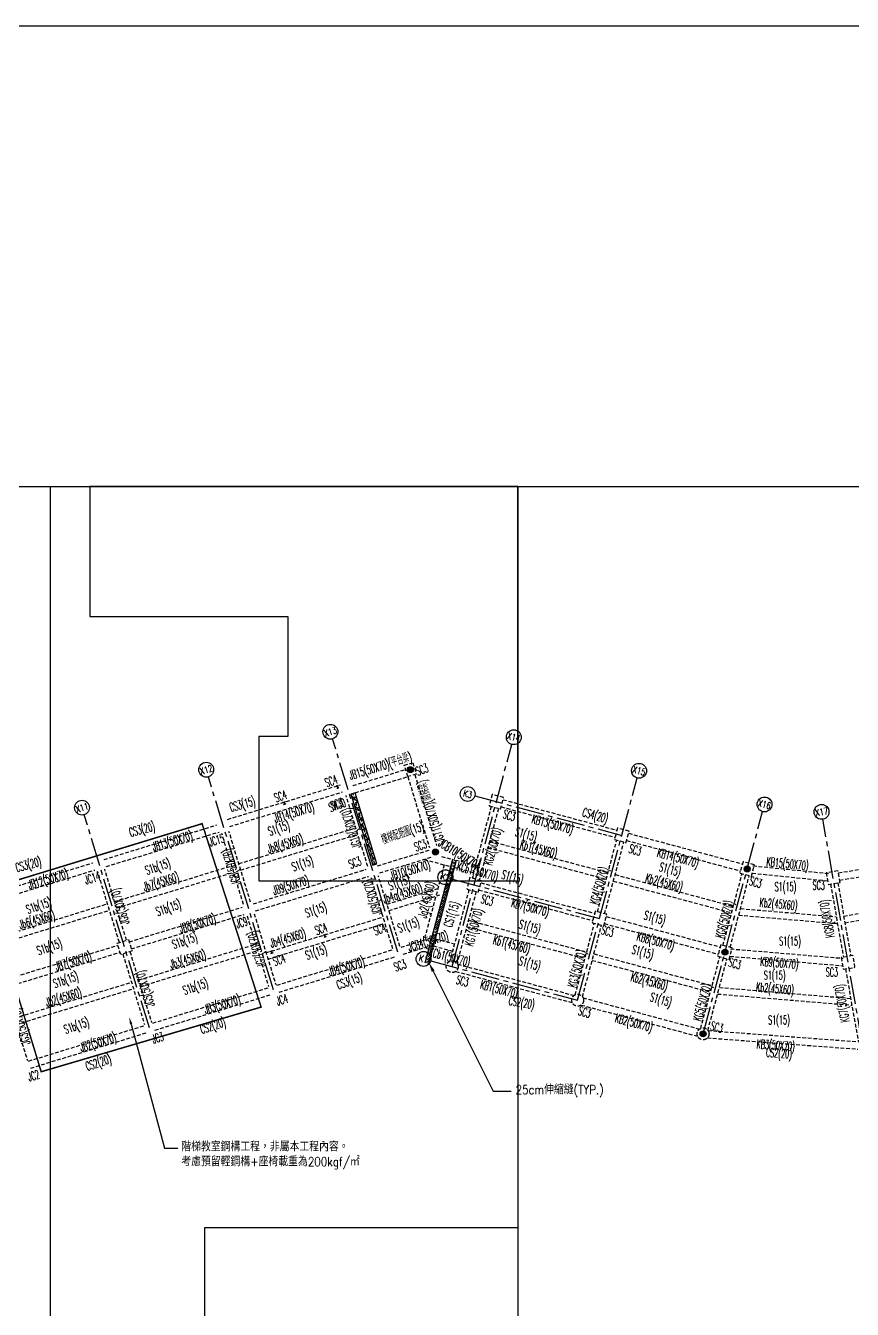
# Model space of a CAD drawing. Header units: centimetres. Extents: x -47768 to 194820, y -149527 to 141949.
# Drawn here: x 65443 to 71013, y -63529 to -54881 of the extents above; entities that cross this region are included whole.
import ezdxf
from ezdxf import colors
from ezdxf.entities.mleader import LeaderData, LeaderLine
from ezdxf.enums import TextEntityAlignment as Align
from ezdxf.math import Vec2, Vec3

# ---------------------------------------------------------------- set-up
doc = ezdxf.new("R2010")
doc.units = ezdxf.units.CM
doc.linetypes.add('CENTER2', pattern=[28.575, 19.05, -3.175, 3.175, -3.175])
doc.linetypes.add('HIDDEN', pattern=[0.375, 0.25, -0.125])
doc.layers.get('0').update_dxf_attribs({"color": 8})
for name, color, linetype in [('0S-B', 6, 'HIDDEN'), ('0S-COL', 1, 'Continuous'), ('0S-COL-H', 8, 'HIDDEN'), ('0S-COLUMN', 1, 'Continuous'), ('0S-GRID', 8, 'Continuous'), ('0S-J', 3, 'HIDDEN'), ('0S-Shear wall', 7, 'Continuous'), ('0S-伸縮縫', 4, 'Continuous'), ('1S-BN', 7, 'Continuous'), ('1S-CN', 2, 'Continuous'), ('1S-CO-HATCH', 252, 'Continuous'), ('1S-JN', 3, 'Continuous'), ('1S-SN', 4, 'Continuous'), ('1S-SWN', 7, 'Continuous'), ('1S-TEXT', 7, 'Continuous'), ('co-2', 8, 'HIDDEN'), ('TEXT', 7, 'Continuous')]:
    doc.layers.add(name, color=color, linetype=linetype)
doc.layers.add('0S-分圖線', color=8, linetype='Continuous', plot=False)
doc.layers.add('0S-繪圖區', color=171, linetype='Continuous', plot=False)
doc.styles.add('ae', font='romans.shx', dxfattribs={"bigfont": 'chineset.shx'})
doc.styles.add('CHINA', font='romans.shx', dxfattribs={"width": 0.85, "bigfont": 'chineset.shx'})
doc.styles.add('china2', font='c2.shx', dxfattribs={"width": 0.75, "bigfont": 'china.shx'})
doc.styles.add('ROMAND', font='romand')
doc.styles.add('txt', font='romans.shx', dxfattribs={"height": 0.2, "bigfont": 'chineset.shx'})

# ---------------------------------------------------------------- blocks, each defined once
blk = doc.blocks.new('XLINE')
blk.add_circle((0, 0), 50)
at = {"style": 'ROMAND', "width": 0.74997, "flags": 8}
blk.add_attdef('X-LINE', text='', height=50, dxfattribs=at).set_placement((0, 0), align=Align.MIDDLE)
blk = doc.blocks.new('柱位編號')
at = {"color": 0, "linetype": 'CENTER2', "ltscale": 10}
for p, q in [((138657.5, 35946.9), (138218.5, 37382.8)), ((139024.5, 35848.6), (139425.7, 37345.8)), ((137820.7, 35691.1), (137381.7, 37127)), ((139869.7, 35622.1), (140270.9, 37119.3)), ((139177.3, 36998.2), (140167.4, 36732.9)), ((136983.9, 35435.3), (136544.9, 36871.2)), ((140714.9, 35395.6), (141116.1, 36892.8)), ((141791.2, 35315.5), (141522, 36841.9)), ((139027.2, 36438), (140017.2, 36172.7)), ((138879.6, 35887.4), (139869.7, 35622.1))]:
    blk.add_line(p, q, dxfattribs=at)
at = {"color": 0}
ref = blk.add_blockref('XLINE', (138203.9, 37430.6), dxfattribs=dict(at, rotation=16.99999999999998))
ref.add_attrib('X-LINE', 'X13', dxfattribs={"height": 45, "rotation": 17, "style": 'ROMAND', "width": 0.74997}).set_placement((138203.9, 37430.6), align=Align.MIDDLE)
ref = blk.add_blockref('XLINE', (139439.4, 37393.8), dxfattribs=dict(at, rotation=344.9999999999999))
ref.add_attrib('X-LINE', 'X14', dxfattribs={"height": 45, "rotation": 345, "style": 'ROMAND', "width": 0.74997}).set_placement((139439.4, 37393.8), align=Align.MIDDLE)
ref = blk.add_blockref('XLINE', (137367.1, 37174.8), dxfattribs=dict(at, rotation=16.99999999999998))
ref.add_attrib('X-LINE', 'X12', dxfattribs={"height": 45, "rotation": 17, "style": 'ROMAND', "width": 0.74997}).set_placement((137367.1, 37174.8), align=Align.MIDDLE)
ref = blk.add_blockref('XLINE', (140283.8, 37167.6), dxfattribs=dict(at, rotation=344.9999999999999))
ref.add_attrib('X-LINE', 'X15', dxfattribs={"height": 45, "rotation": 345, "style": 'ROMAND', "width": 0.74997}).set_placement((140283.8, 37167.6), align=Align.MIDDLE)
ref = blk.add_blockref('XLINE', (139129, 37011.1), dxfattribs=dict(at, rotation=344.9999999999999))
ref.add_attrib('X-LINE', 'K3', dxfattribs={"height": 45, "rotation": 345, "style": 'ROMAND', "width": 0.74997}).set_placement((139129, 37011.1), align=Align.MIDDLE)
ref = blk.add_blockref('XLINE', (136530.3, 36919), dxfattribs=dict(at, rotation=16.99999999999998))
ref.add_attrib('X-LINE', 'X11', dxfattribs={"height": 45, "rotation": 17, "style": 'ROMAND', "width": 0.74997}).set_placement((136530.3, 36919), align=Align.MIDDLE)
ref = blk.add_blockref('XLINE', (141129, 36941.1), dxfattribs=dict(at, rotation=344.9999999999999))
ref.add_attrib('X-LINE', 'X16', dxfattribs={"height": 45, "rotation": 345, "style": 'ROMAND', "width": 0.74997}).set_placement((141129, 36941.1), align=Align.MIDDLE)
ref = blk.add_blockref('XLINE', (141513.3, 36891.1), dxfattribs=dict(at, rotation=9.999999999999945))
ref.add_attrib('X-LINE', 'X17', dxfattribs={"height": 45, "rotation": 10, "style": 'ROMAND', "width": 0.74997}).set_placement((141513.3, 36891.1), align=Align.MIDDLE)
ref = blk.add_blockref('XLINE', (138978.9, 36450.9), dxfattribs=dict(at, rotation=344.9999999999999))
ref.add_attrib('X-LINE', 'K2', dxfattribs={"height": 45, "rotation": 345, "style": 'ROMAND', "width": 0.74997}).set_placement((138978.9, 36450.9), align=Align.MIDDLE)
ref = blk.add_blockref('XLINE', (138831.3, 35900.3), dxfattribs=dict(at, rotation=344.9999999999999))
ref.add_attrib('X-LINE', 'K1', dxfattribs={"height": 45, "rotation": 345, "style": 'ROMAND', "width": 0.74997}).set_placement((138831.3, 35900.3), align=Align.MIDDLE)
blk = doc.blocks.new('*U153')
at = {"color": 0, "ltscale": 100}
for points in [[(-36.3, 27), (36.3, 27), (36.3, -27), (-36.3, -27)], [(22.253, -6.279), (36.3, -6.279), (36.3, -27), (22.253, -27)]]:
    blk.add_lwpolyline(points, close=True, dxfattribs=at)
blk.add_lwpolyline([(36.3, 27), (17.074, 27), (17.074, 21.168), (25.98, 21.168), (25.98, 15.768), (24.673, 15.768), (24.673, 9.288), (36.3, 9.288), (36.3, 27)], dxfattribs=at)
blk = doc.blocks.new('*U154')
at = {"color": 0, "ltscale": 100}
for points in [[(-36.3, 27), (36.3, 27), (36.3, -27), (-36.3, -27)], [(22.253, -6.279), (36.3, -6.279), (36.3, -27), (22.253, -27)]]:
    blk.add_lwpolyline(points, close=True, dxfattribs=at)
blk.add_lwpolyline([(36.3, 27), (17.074, 27), (17.074, 21.168), (25.98, 21.168), (25.98, 15.768), (24.673, 15.768), (24.673, 9.288), (36.3, 9.288), (36.3, 27)], dxfattribs=at)
blk = doc.blocks.new('H150x150x7x10')
at = {"color": 0, "linetype": 'ByBlock'}
blk.add_lwpolyline([(3.5, -15, -0.4142136), (8.5, -10), (75, -10), (75, 0), (-75, 0), (-75, -10), (-8.5, -10, -0.4142136), (-3.5, -15), (-3.5, -135, -0.4142136), (-8.5, -140), (-75, -140), (-75, -150), (75, -150), (75, -140), (8.5, -140, -0.4142136), (3.5, -135)], format="xyb", close=True, dxfattribs=at)
at = {"color": 0, "linetype": 'ByBlock', "style": 'china2', "width": 0.7}
blk.add_text('H150x150', height=25, dxfattribs=at).set_placement((0, -150), align=Align.TOP_CENTER)

msp = doc.modelspace()

# ---------------------------------------------------------------- hatches: boundary and pattern name
at = {"layer": '0S-Shear wall', "ltscale": 100}
h = msp.add_hatch(dxfattribs=at)
h.set_pattern_fill('ANSI37', color=256, scale=10)
h.set_pattern_definition([(45, (70148.525, -77756.05), (-22.45064, 22.45064), []), (135, (70148.525, -77756.05), (-22.45064, -22.45064), [])])
h.paths.add_polyline_path([(67634.6482, -60057.1515), (67780.8341, -60535.3039), (67809.5232, -60526.5328), (67663.3374, -60048.3804)])
at = {"layer": '0S-伸縮縫'}
h = msp.add_hatch(dxfattribs=at)
h.set_pattern_fill('ANSI36', color=256, scale=83.3)
h.set_pattern_definition([(45, (-145948.267, -110081.783), (5.522062, 20.24756074), [26.03125, -5.20625, 0, -5.20625])])
h.paths.add_polyline_path([(68132.572, -61195.5401), (68156.7202, -61202.0106), (68343.7343, -60503.9798), (68319.608, -60497.5122)])
at = {"layer": '1S-CO-HATCH', "ltscale": 100}
h = msp.add_hatch(color=256, dxfattribs=at)
h.dxf.hatch_style = 1
edge = h.paths.add_edge_path()
edge.add_arc((68034.4643, -59893.0375), 20, 0, 360)
h = msp.add_hatch(color=256, dxfattribs=at)
h.dxf.hatch_style = 1
edge = h.paths.add_edge_path()
edge.add_arc((68203.642, -60447.6943), 20, 0, 360)
h = msp.add_hatch(color=256, dxfattribs=at)
h.dxf.hatch_style = 1
edge = h.paths.add_edge_path()
edge.add_ellipse((70304.6709, -60561.9382), major_axis=(20, 0), ratio=1, start_angle=0, end_angle=360)
h = msp.add_hatch(color=256, dxfattribs=at)
h.dxf.hatch_style = 1
edge = h.paths.add_edge_path()
edge.add_ellipse((70154.5558, -61122.1752), major_axis=(20, 0), ratio=1, start_angle=0, end_angle=360)
h = msp.add_hatch(color=256, dxfattribs=at)
h.dxf.hatch_style = 1
edge = h.paths.add_edge_path()
edge.add_ellipse((70007.029, -61672.7529), major_axis=(20, 0), ratio=1, start_angle=0, end_angle=360)

# ---------------------------------------------------------------- linework, layer by layer
at = {"layer": '0S-B', "ltscale": 100}
for p, q in [((67648.7088, -60000.4636), (68002.5416, -59892.286)), ((68064.9752, -59925.4819), (68211.1613, -60403.6351)), ((66803.1704, -60227.6667), (67563.4327, -59995.2312)), ((67663.3274, -60048.2788), (68017.1602, -59940.1013)), ((68017.1599, -59940.1004), (68163.346, -60418.2536)), ((66817.789, -60275.4819), (67578.0513, -60043.0464)), ((67747.3528, -60545.4333), (67601.167, -60067.2809)), ((67795.1681, -60530.8147), (67648.9822, -60052.6623)), ((68659.4084, -60095.2112), (69427.3194, -60300.9724)), ((68579.8, -60141.173), (68450.3905, -60624.1359)), ((68628.0963, -60154.1139), (68498.6868, -60637.0768)), ((68646.4674, -60143.5075), (69414.3784, -60349.2687)), ((65970.7893, -60497.7674), (66731.0516, -60265.3319)), ((65985.4079, -60545.5826), (66745.6702, -60313.1471)), ((66910.5862, -60801.2585), (66764.4003, -60323.1061)), ((66958.4014, -60786.6399), (66812.2156, -60308.4875)), ((69504.5935, -60321.6777), (70272.5045, -60527.4388)), ((67813.8981, -60540.7733), (68167.7309, -60432.5957)), ((69295.5756, -60850.6025), (69424.9851, -60367.6396)), ((69343.8719, -60863.5435), (69473.2814, -60380.5806)), ((69491.6526, -60369.974), (70259.5636, -60575.7351)), ((65134.0226, -60753.5926), (65894.2849, -60521.1571)), ((67828.5167, -60588.5885), (68182.3495, -60480.411)), ((68126.535, -60497.4752), (68306.6455, -60545.7357)), ((68244.1155, -60477.217), (68319.5865, -60497.4394)), ((70918.6715, -60588.8384), (71701.5937, -60450.7881)), ((70927.3539, -60638.0788), (71710.2761, -60500.0285)), ((65148.6412, -60801.4079), (65908.9035, -60568.9724)), ((66073.8195, -61057.0838), (65927.6332, -60578.9298)), ((66121.6347, -61042.4652), (65975.4484, -60564.3112)), ((66977.1318, -60796.5984), (67737.394, -60564.1629)), ((66991.7503, -60844.4137), (67752.0126, -60611.9782)), ((67696.5892, -60576.6382), (67737.3937, -60564.163)), ((67711.2077, -60624.4535), (67752.0123, -60611.9783)), ((67964.3855, -61084.3), (67818.5578, -60607.3191)), ((70140.7607, -61077.0692), (70270.1702, -60594.1063)), ((70189.057, -61090.0102), (70318.4665, -60607.0473)), ((70338.4357, -60590.4766), (70846.7779, -60641.8112)), ((70343.4594, -60540.7296), (70851.8015, -60592.0642)), ((67916.5703, -61098.9186), (67770.7426, -60621.9376)), ((68429.6852, -60701.4095), (68300.5927, -61183.1891)), ((68496.3526, -60703.7438), (69264.2637, -60909.505)), ((68509.2935, -60655.4475), (69277.2046, -60861.2087)), ((70865.9461, -60664.1381), (70952.7702, -61156.542)), ((70915.1865, -60655.4557), (71002.0106, -61147.8595)), ((68477.9814, -60714.3504), (68348.889, -61196.1301)), ((66140.3651, -61052.4237), (66900.6274, -60819.9882)), ((66154.9837, -61100.2389), (66915.246, -60867.8034)), ((66933.9759, -60877.7629), (67079.8032, -61354.7424)), ((66981.7911, -60863.1443), (67127.6184, -61340.1238)), ((69145.7776, -61409.6563), (69274.87, -60927.8766)), ((69194.0739, -61422.5972), (69323.1663, -60940.8176)), ((69341.5377, -60930.2105), (70109.4488, -61135.9716)), ((69354.4787, -60881.9142), (70122.3897, -61087.6753)), ((67972.1585, -61088.433), (68178.1812, -61025.4455)), ((68178.097, -61025.4712), (68178.1005, -61025.4722)), ((65303.465, -61308.2897), (66063.8607, -61075.8134)), ((65318.0836, -61356.105), (66078.4793, -61123.6287)), ((66097.2092, -61133.5881), (66243.0365, -61610.5676)), ((66145.0245, -61118.9695), (66290.8518, -61595.9491)), ((67135.3918, -61344.2582), (67912.4373, -61106.6916)), ((67986.7771, -61136.2482), (68192.7998, -61073.2607)), ((68165.156, -61073.7675), (68165.1595, -61073.7685)), ((70192.6529, -61100.2759), (70951.7694, -61163.7808)), ((67150.0104, -61392.0734), (67927.0559, -61154.5068)), ((68353.2905, -61203.7546), (69138.1536, -61414.058)), ((69990.9627, -61636.1229), (70120.0551, -61154.3433)), ((70039.259, -61649.0639), (70168.3514, -61167.2842)), ((70188.4847, -61150.1019), (70947.6011, -61213.6068)), ((68340.3496, -61252.0509), (69125.2126, -61462.3543)), ((70966.662, -61235.3266), (71053.2734, -61726.5241)), ((65308.1899, -61374.5725), (65454.1089, -61851.8521)), ((66298.6252, -61600.0834), (67075.6706, -61362.5168)), ((66313.2438, -61647.8987), (67090.2892, -61410.332)), ((69185.5346, -61478.5175), (69970.3977, -61688.821)), ((69198.4756, -61430.2213), (69983.3387, -61640.5247)), ((65461.8585, -61855.9087), (66238.904, -61618.342)), ((70040.0252, -61650.1432), (71054.0343, -61725.6829)), ((65476.4771, -61903.7239), (66253.5226, -61666.1573)), ((70036.3107, -61700.0051), (71050.3198, -61775.5447))]:
    msp.add_line(p, q, dxfattribs=at)
at = {"layer": '0S-COL', "ltscale": 100}
for centre in [(68034.4643, -59893.0375), (68203.642, -60447.6943), (70304.6709, -60561.9382), (70154.5558, -61122.1752), (70007.029, -61672.7529)]:
    msp.add_circle(centre, 20, dxfattribs=at)
at = {"layer": '0S-COL-H', "ltscale": 100}
for points in [[(68663.2905, -60080.7206), (68586.0164, -60060.0151), (68565.3109, -60137.2892), (68642.5849, -60157.9947), (68663.2905, -60080.7206)], [(69508.4756, -60307.1873), (69431.2015, -60286.4818), (69410.496, -60363.7558), (69487.77, -60384.4614), (69508.4756, -60307.1873)], [(70353.6607, -60533.654), (70276.3866, -60512.9484), (70255.6811, -60590.2225), (70332.9551, -60610.928), (70353.6607, -60533.654)], [(70916.0665, -60574.0648), (70837.2819, -60587.9567), (70851.1737, -60666.7413), (70929.9584, -60652.8494), (70916.0665, -60574.0648)], [(68513.1754, -60640.9576), (68435.9014, -60620.2521), (68415.1958, -60697.5262), (68492.4699, -60718.2317), (68513.1754, -60640.9576)], [(69358.3605, -60867.4243), (69281.0865, -60846.7188), (69260.3809, -60923.9928), (69337.655, -60944.6984), (69358.3605, -60867.4243)], [(70203.5456, -61093.8909), (70126.2716, -61073.1854), (70105.566, -61150.4595), (70182.8401, -61171.165), (70203.5456, -61093.8909)], [(71016.7825, -61145.2533), (70937.9978, -61159.1452), (70951.8897, -61237.9298), (71030.6743, -61224.0379), (71016.7825, -61145.2533)]]:
    msp.add_lwpolyline(points, close=True, dxfattribs=at)
msp.add_lwpolyline([(66059.4749, -61061.4693), (66135.9793, -61038.0796), (66159.1223, -61114.3609), (66082.8647, -61137.9737), (66059.4749, -61061.4693)], dxfattribs=at)
for centre in [(68316.6588, -61219.8196), (69161.8439, -61446.2863), (70007.029, -61672.7529)]:
    msp.add_circle(centre, 40, dxfattribs=at)
at = {"layer": '0S-J', "ltscale": 100}
for p, q in [((66878.73, -60526.0465), (67667.6814, -60284.8398)), ((66891.8867, -60569.0802), (67680.8381, -60327.8736)), ((68557.5683, -60417.3282), (69354.5867, -60630.4576)), ((68569.1932, -60373.8557), (69366.2117, -60586.9851)), ((68473.3027, -60538.6261), (68343.7349, -60503.9086)), ((66041.9633, -60781.8717), (66830.9148, -60540.6651)), ((66055.1201, -60824.9054), (66844.0715, -60583.6988)), ((68263.1784, -60534.0858), (68127.3516, -61040.9837)), ((68306.645, -60545.733), (68178.0962, -61025.4695)), ((68460.3618, -60586.9224), (68330.794, -60552.2048)), ((69414.5121, -60599.9105), (70211.3134, -60813.8525)), ((67877.0268, -60798.5634), (68220.4436, -60693.5703)), ((69402.8429, -60643.3712), (70199.6441, -60857.3131)), ((67890.1836, -60841.5971), (68233.6003, -60736.6041)), ((70954.6914, -60879.499), (71767.1578, -60736.2392)), ((70962.5055, -60923.8153), (71774.9719, -60780.5556)), ((65205.1967, -61037.697), (65994.1481, -60796.4903)), ((65218.3534, -61080.7307), (66007.3048, -60839.524)), ((70247.1503, -60873.2031), (70912.7103, -60929.3513)), ((70258.9833, -60829.0415), (70904.6272, -60883.5095)), ((67062.2118, -61126.1892), (67851.1632, -60884.9825)), ((67075.3685, -61169.2229), (67864.3199, -60928.0162)), ((68414.8468, -60951.1059), (69211.7356, -61164.6316)), ((68426.4937, -60907.6392), (69223.3824, -61121.1649)), ((68202.2486, -61031.9426), (68331.8165, -61066.6603)), ((66203.515, -61310.2239), (66992.4664, -61069.0172)), ((66216.6717, -61353.2576), (67005.6231, -61112.0509)), ((68189.3077, -61080.2389), (68318.8756, -61114.9565)), ((69271.6787, -61134.1059), (70068.2841, -61347.5556)), ((69260.0318, -61177.5725), (70056.6372, -61391.0223)), ((65366.7315, -61566.0542), (66155.6829, -61324.8476)), ((65379.8882, -61609.088), (66168.8396, -61367.8813)), ((70116.6619, -61360.1923), (71001.6474, -61433.7386)), ((70104.8261, -61404.3639), (71009.7279, -61479.5652))]:
    msp.add_line(p, q, dxfattribs=at)
at = {"layer": '0S-Shear wall', "ltscale": 100}
msp.add_lwpolyline([(67634.6482, -60057.1515), (67780.8341, -60535.3039), (67809.5232, -60526.5328), (67663.3374, -60048.3804)], close=True, dxfattribs=at)
at = {"layer": '0S-伸縮縫'}
for points in [[(68319.5862, -60497.5093), (68132.5503, -61195.5368)], [(68343.7343, -60503.9798), (68156.6983, -61202.0079)]]:
    msp.add_lwpolyline(points, dxfattribs=at)
at = {"layer": '0S-分圖線', "ltscale": 100}
msp.add_line((49457.2912, -54880.9803), (107942.178, -54880.9803), dxfattribs=at)
at = {"layer": 'co-2', "ltscale": 100}
msp.add_lwpolyline([(67993.7691, -59863.5933), (68051.1474, -59846.051), (68074.5371, -59922.5554), (68017.1608, -59940.1011), (67993.77, -59863.5931)], dxfattribs=at)
at = {"layer": 'TEXT', "linetype": 'HIDDEN', "ltscale": 200, "const_width": 10}
msp.add_lwpolyline([(65168.9347, -60690.8377), (65547.1932, -61928.0654), (67029.1027, -61492.4413), (66631.5126, -60256.8833), (65172.4613, -60702.3727)], dxfattribs=at)

# ---------------------------------------------------------------- block references
at = {"layer": '0S-COLUMN', "linetype": 'HIDDEN', "xscale": 0.1, "yscale": 0.1, "zscale": 0.1, "rotation": 16.9999999999788}
msp.add_blockref('H150x150x7x10', (67541.9158, -60001.8779), dxfattribs=at)
at = {"layer": '0S-COLUMN', "linetype": 'Continuous', "xscale": 0.1, "yscale": 0.1, "zscale": 0.1, "rotation": 16.9999999999788}
for p in [(67183.3008, -60111.4491), (67456.6686, -61005.5916), (67097.8756, -61115.2856)]:
    msp.add_blockref('H150x150x7x10', p, dxfattribs=at)
at = {"layer": '0S-GRID'}
msp.add_blockref('柱位編號', (-70707.9559, -97068.3514), dxfattribs=at)
at = {"layer": '0S-繪圖區', "ltscale": 100, "xscale": 150, "yscale": 150, "zscale": 150}
msp.add_blockref('*U153', (63312.8595, -62035.7397), dxfattribs=at)
at = {"layer": '0S-繪圖區', "color": 11, "ltscale": 100, "xscale": 150, "yscale": 150, "zscale": 150}
msp.add_blockref('*U154', (71055.312, -62035.7397), dxfattribs=at)

# ---------------------------------------------------------------- texts
at = {"layer": '1S-BN', "style": 'txt', "width": 0.5}
for s, rotation, p in [('JB15(50X70)(平台梁)', 17.0000008, (67833.3051, -59872.5036)), ('JG11(50X70)(隨梯梁)', 107.0000008, (68175.7348, -60173.9546)), ('JB14(50X70)', 17.0000008, (67251.9616, -60186.7447)), ('JG10(50X70)', 107.0000008, (67638.9605, -60287.0826)), ('KB13(50X70)', 344.99999971, (68992.6329, -60264.4399)), ('JB13(50X70)', 17.0000008, (66431.6213, -60377.7907)), ('KG2(50X70)', 74.99999421, (68592.4114, -60411.2609)), ('JG8(50X70)', 107.0000008, (66832.9575, -60547.3467)), ('JCB10(50X70)', 327.7858138, (68361.406, -60462.9258)), ('KB14(50X70)', 344.99999661, (69837.8179, -60490.9066)), ('JB10(50X70)', 17.0000008, (68033.7756, -60574.8688)), ('KB15(50X70)', 354.23354572, (70575.9276, -60530.4616)), ('JB12(50X70)', 17.0000008, (65594.8546, -60633.616)), ('JB9(50X70)', 17.0000008, (67229.8255, -60676.6222)), ('KG4(50X70)', 74.99999421, (69309.5493, -60675.4694)), ('JG6(50X70)', 107.0000008, (66081.4274, -60814.2487)), ('JG9(50X70)', 107.0000008, (67783.1424, -60750.7396)), ('KB7(50X70)', 344.99999971, (68842.6324, -60824.7076)), ('KG6(50X70)', 75.00000566, (70154.7343, -60901.9361)), ('KG8(50X70)', 100, (70846.8557, -60896.6942)), ('JB8(50X70)', 17.0000008, (66601.1969, -60932.4475)), ('KG1(50X70)', 74.9997862, (68465.9898, -60955.6518)), ('JG7(50X70)', 107.0000008, (67002.354, -61101.4177)), ('JCB4(50X70)', 17.0000008, (68155.0764, -61053.4231)), ('KB8(50X70)', 344.99999916, (69687.7029, -61051.1436)), ('JB7(50X70)', 17.0000008, (65764.4302, -61188.2728)), ('KG3(50X70)', 75.00000574, (69159.5928, -61235.1148)), ('JB4(50X70)', 17.0000008, (67604.6154, -61221.716)), ('KB9(50X70)', 355.21798157, (70521.4797, -61198.3772)), ('JG5(50X70)', 107.0000008, (66250.8239, -61368.3197)), ('KB1(50X70)', 344.99993838, (68632.2647, -61375.2907)), ('KG5(50X70)', 74.99998777, (70004.7777, -61461.5815)), ('KG7(50X70)', 100, (70947.3849, -61466.8243)), ('JB3(50X70)', 17.0000008, (66767.8487, -61477.5412)), ('JG3(50X70)', 107.0000008, (65414.0573, -61624.1449)), ('KB2(50X70)', 344.99999654, (69540.176, -61601.7213)), ('JB2(50X70)', 17.0000008, (65931.0821, -61733.3665)), ('KB3(50X70)', 355.73956644, (70496.2987, -61754.2614))]:
    msp.add_text(s, height=60, rotation=rotation, dxfattribs=at).set_placement(p, align=Align.MIDDLE)
at = {"layer": '1S-CN', "linetype": 'Continuous', "style": 'CHINA', "width": 0.5}
for s, rotation, p in [('SC3', 20, (68112.5314, -59892.4301)), ('SC4', 20, (67500.8001, -59969.8041)), ('SC4', 20, (67159.5839, -60071.4567)), ('SC3', 20, (67540.0923, -60124.2689)), ('SC3', 344, (68702.0173, -60201.2575)), ('SC3', 20, (68102.6503, -60403.0995)), ('SC3', 344, (69549.5063, -60433.8439)), ('SC3', 20, (67661.1199, -60519.3477)), ('SC3', 344, (70361.6748, -60651.4637)), ('SC3', 344, (68553.6049, -60772.6933)), ('SC4', 20, (67432.9517, -60965.5992)), ('SC4', 20, (67828.3908, -60968.5588)), ('SC3', 344, (69363.643, -60981.1628)), ('SC4', 20, (67150.4837, -61173.9352)), ('SC3', 20, (67965.1964, -61211.8032)), ('SC3', 344, (70220.9609, -61198.7826)), ('SC3', 344, (68386.6901, -61316.6262)), ('SC3', 344, (69209.3972, -61526.3595)), ('SC3', 344, (70099.7374, -61627.4584))]:
    msp.add_text(s, height=60, rotation=rotation, dxfattribs=at).set_placement(p, align=Align.MIDDLE)
at = {"layer": '1S-CN', "style": 'txt', "width": 0.5}
for s, p in [('JC15', (66728.5275, -60367.7531)), ('JC14', (65891.7608, -60623.5784)), ('JC9', (66898.1031, -60922.4099)), ('JC4', (67169.4545, -61443.0701)), ('JC3', (66332.6879, -61698.8953)), ('JC2', (65495.9212, -61954.7206))]:
    msp.add_text(s, height=60, rotation=17, dxfattribs=at).set_placement(p, align=Align.MIDDLE)
at = {"layer": '1S-CN', "linetype": 'Continuous', "style": 'CHINA', "width": 0.5}
for p in [(70786.2695, -60671.8114), (70875.0266, -61256.8909)]:
    msp.add_text('SC3', height=60, dxfattribs=at).set_placement(p, align=Align.MIDDLE)
at = {"layer": '1S-JN', "style": 'txt', "width": 0.5}
for s, rotation, p in [('Jb8(45X60)', 17.0000008, (67192.1975, -60396.0652)), ('Kb1(45X60)', 345.02889725, (68898.6816, -60430.8947)), ('KCb1(50X70)', 345.02889725, (68487.1866, -60583.0391)), ('Jb7(45X60)', 17.0000008, (66355.4308, -60651.8905)), ('Kb2(45X60)', 345.0289254, (69743.981, -60656.9348)), ('Jb4a(45X60)', 17, (67982.7132, -60729.6635)), ('Jg2(45X60)', 75.83860979, (68147.9794, -60769.8099)), ('Kb2(45X60)', 354.81303552, (70515.6582, -60802.1733)), ('Jb6(45X60)', 17.0000008, (65518.6642, -60907.7157)), ('Jb4(45X60)', 17, (67210.2493, -61032.767)), ('Kb1(45X60)', 345.02889725, (68716.854, -61075.0013)), ('Jb3(45X60)', 17, (66535.8837, -61174.6193)), ('KCb1(50X70)', 345.02889725, (68298.2989, -61159.4118)), ('Kb2(45X60)', 345.0000002, (69644.1598, -61323.5641)), ('Jb2(45X60)', 17, (65699.1002, -61430.4497)), ('Kb2(45X60)', 354.90344651, (70491.8426, -61372.5072))]:
    msp.add_text(s, height=60, rotation=rotation, dxfattribs=at).set_placement(p, align=Align.MIDDLE)
at = {"layer": '1S-SN', "linetype": 'Continuous', "style": 'ae', "width": 0.5}
for s, rotation, p in [('CS3(15)', 15, (66825.8956, -60177.4632)), ('CS4(20)', 344, (69188.6883, -60205.7299)), ('CS3(20)', 15, (66149.6308, -60345.7394)), ('S1(15)', 19, (67088.6682, -60339.3746)), ('樓梯配筋圖(15)', 19, (67852.6839, -60397.0952)), ('S1(15)', 344, (68736.9445, -60337.1819)), ('CS3(20)', 15, (65384.0927, -60583.5381)), ('S1b(15)', 19, (66260.5274, -60602.5198)), ('S1(15)', 19, (67247.952, -60578.8859)), ('S1(15)', 344, (69706.3467, -60574.2877)), ('S1(15)', 19, (67899.7064, -60706.5596)), ('S1(15)', 344, (68644.6559, -60626.2152)), ('S1b(15)', 19, (65459.0227, -60865.4806)), ('S1b(15)', 19, (66332.0528, -60880.2064)), ('S1(15)', 19, (67338.2189, -60890.5298)), ('CS1(15)', 72.5, (68314.5679, -60959.4342)), ('S1(15)', 344, (69603.2603, -60899.6992)), ('S1(15)', 19, (67961.9178, -60992.4168)), ('S1(15)', 344, (68760.8927, -60960.7126)), ('S1b(15)', 19, (65530.5481, -61143.1673)), ('S1b(15)', 19, (66441.8045, -61101.555)), ('S1(15)', 19, (67340.0515, -61175.2435)), ('S1(15)', 344, (69522.6468, -61131.108)), ('S1(15)', 344, (68760.8927, -61208.0204)), ('S1b(15)', 19, (65640.2998, -61364.5159)), ('S1b(15)', 19, (66514.6847, -61410.7506)), ('CS3(15)', 19, (67550.1029, -61374.258)), ('S1(15)', 344, (69644.8399, -61451.2771)), ('CS2(20)', 350, (68693.5393, -61476.8423)), ('S1b(15)', 19, (65713.18, -61673.7115)), ('CS2(20)', 19, (66630.2016, -61674.8148)), ('CS2(20)', 19, (65859.217, -61922.5835)), ('CS2(20)', 355.41716635, (70429.3444, -61825.7709))]:
    msp.add_text(s, height=60, rotation=rotation, dxfattribs=at).set_placement(p)
for p in [(70489.3132, -60711.352), (70519.6229, -61078.0604), (70416.6442, -61307.5405), (70445.4689, -61608.6596)]:
    msp.add_text('S1(15)', height=60, dxfattribs=at).set_placement(p)
at = {"layer": '1S-SWN', "linetype": 'Continuous', "style": 'CHINA', "width": 0.5}
msp.add_text('SW30', height=60, rotation=20, dxfattribs=at).set_placement((67541.5373, -60131.1717), align=Align.MIDDLE)

# ---------------------------------------------------------------- leaders
at = {"layer": '0S-伸縮縫', "ltscale": 100}
ml = msp.add_multileader_mtext('Standard', dxfattribs=at)
ml.set_content('25cm伸縮縫(TYP.)', color=256, style='CHINA')
ml.set_leader_properties(color=256, linetype='ByLayer', lineweight=-1)
ml.build(insert=Vec2(0, 0))
ml.multileader.update_dxf_attribs({"dogleg_length": 0.6, "arrow_head_size": 66, "scale": 200})
ctx = ml.context
ctx.base_point, ctx.scale, ctx.char_height, ctx.arrow_head_size, ctx.landing_gap_size, ctx.plane_origin = Vec3(68713.5818, -62058.7676), 200, 60, 66, 30, Vec3(68118.888, -61626.0546)
notes = []
notes.append((ctx, [(0, (1, 1, 0), (68593.5818, -62058.7676), (1, 0), 120, [(0, [(68159.2759, -61192.3191)], 0, [])])]))
ctx.mtext.insert, ctx.mtext.flow_direction = Vec3(68743.5818, -62018.8676), 5
at = {"layer": '1S-TEXT', "color": 7, "linetype": 'Continuous'}
ml = msp.add_multileader_mtext('Standard', dxfattribs=at)
ml.set_content('階梯教室鋼構工程，非屬本工程內容。^J考慮預留輕鋼構+座椅載重為200kgf/㎡', color=7, style='CHINA')
ml.set_leader_properties(color=256, linetype='ByLayer', lineweight=-1)
ml.build(insert=Vec2(0, 0))
ml.multileader.update_dxf_attribs({"dogleg_length": 0.6, "arrow_head_size": 49.5, "scale": 150})
ctx = ml.context
ctx.base_point, ctx.scale, ctx.char_height, ctx.arrow_head_size, ctx.landing_gap_size, ctx.plane_origin = Vec3(66468.8551, -62443.8509), 150, 60, 49.5, 22.5, Vec3(66140.206, -61559.4454)
notes.append((ctx, [(0, (1, 1, 0), (66378.8551, -62443.8509), (1, 0), 90, [(0, [(66140.206, -61559.4454)], 256, [])])]))
ctx.mtext.insert, ctx.mtext.flow_direction = Vec3(66491.3551, -62403.9509), 5
for ctx, leaders in notes:
    for number, flags, end, landing, length, lines in leaders:
        leader = LeaderData()
        leader.index, (leader.has_last_leader_line, leader.has_dogleg_vector, leader.attachment_direction) = number, flags
        leader.last_leader_point, leader.dogleg_vector, leader.dogleg_length = Vec3(end), Vec3(landing), length
        for number, points, colour, breaks in lines:
            line = LeaderLine()
            line.index, line.vertices, line.color, line.breaks = number, Vec3.list(points), colors.encode_raw_color(colour), breaks
            leader.lines.append(line)
        ctx.leaders.append(leader)

doc.saveas('drawing.dxf')
